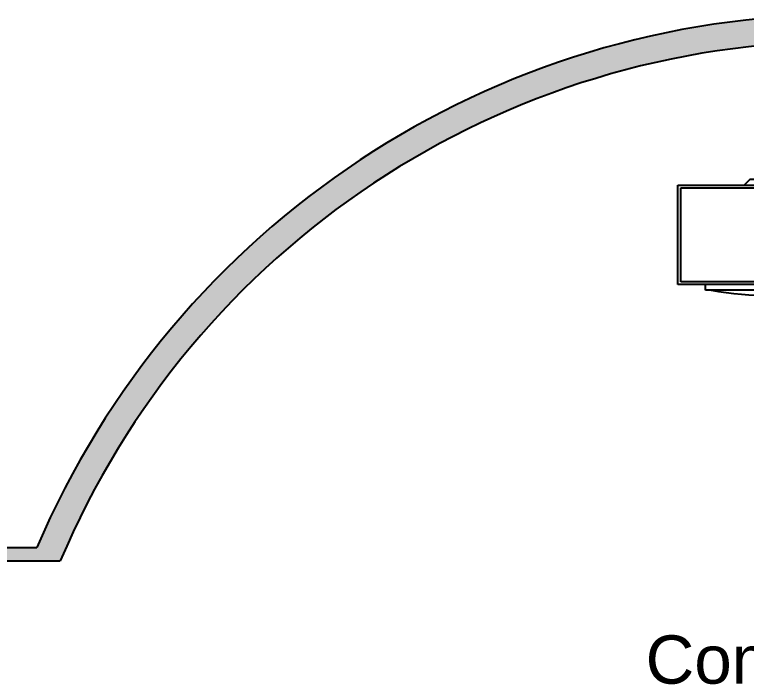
# Model space of a CAD drawing. Header units: inches. Extents: x -24938 to -15053, y -9405 to -790.
# Drawn here: x -23165 to -22564, y -3613 to -3062 of the extents above; entities that cross this region are included whole.
import ezdxf

# ---------------------------------------------------------------- set-up
doc = ezdxf.new("R2010")
doc.units = ezdxf.units.IN
doc.layers.add('dimension', color=10, linetype='Continuous')
doc.layers.add('indoors', color=245, linetype='Continuous')
doc.styles.get("Standard").update_dxf_attribs({"font": 'arial.ttf', "height": 36})

# ---------------------------------------------------------------- blocks, each defined once
blk = doc.blocks.new('Entertainment Center')
at = {"linetype": 'Continuous'}
for p, q in [((-4, 0), (-5, -1)), ((4, 0), (-4, 0)), ((5, -1), (4, 0)), ((-17, -19), (-17, -1)), ((-17, -1), (43, -1)), ((43, -1), (43, -19)), ((-16.5, -18.5), (-16.5, -1.5)), ((-16.5, -1.5), (42.5, -1.5)), ((42.5, -1.5), (42.5, -18.5)), ((42.5, -18.5), (-16.5, -18.5)), ((43, -19), (-17, -19)), ((-12, -20), (-12, -19)), ((12, -19), (12, -20)), ((15, -20), (15, -19)), ((27, -19), (27, -20)), ((28, -20), (28, -19)), ((40, -19), (40, -20)), ((12, -20), (-12, -20)), ((27, -20), (15, -20)), ((40, -20), (28, -20))]:
    blk.add_line(p, q, dxfattribs=at)
blk.add_arc((0, 40), 61, 259.6111, 280.3889, dxfattribs=at)

msp = doc.modelspace()

# ---------------------------------------------------------------- hatches: boundary and pattern name
at = {"layer": 'Defpoints'}
h = msp.add_hatch(color=256, dxfattribs=at)
h.dxf.hatch_style = 1
h.paths.add_polyline_path([(-21839.86, -3511.46), (-21789.35, -3511.46), (-21458.74, -3511.46), (-21422.47, -3511.46), (-21274.8, -3511.46), (-21274.8, -3493.83), (-21285.82, -3493.83), (-21285.82, -3500.44), (-21411.45, -3500.44), (-21411.45, -3497.13), (-21422.47, -3497.13), (-21422.47, -3500.44), (-21455.44, -3500.44), (-21458.74, -3500.44), (-21789.35, -3500.44), (-21820.59, -3500.44, 0.660479), (-23146.98, -3500.44), (-23179.14, -3500.44), (-23509.74, -3500.44), (-23513.05, -3500.44), (-23546.01, -3500.44), (-23546.01, -3497.13), (-23557.03, -3497.13), (-23557.03, -3500.44), (-23682.66, -3500.44), (-23682.66, -3493.83), (-23693.68, -3493.83), (-23693.68, -3511.46), (-23546.01, -3511.46), (-23509.74, -3511.46), (-23179.14, -3511.46), (-23127.72, -3511.46, -0.663126)])

# ---------------------------------------------------------------- linework, layer by layer
for p, q in [((-23179.14, -3500.44), (-23146.98, -3500.44)), ((-23179.14, -3511.46), (-23127.72, -3511.46))]:
    msp.add_line(p, q, dxfattribs=at)
for radius, start, end in [(721.07, 23.11216, 156.88784), (699.03, 22.90124, 157.09876)]:
    msp.add_arc((-22483.79, -3783.48), radius, start, end, dxfattribs=at)

# ---------------------------------------------------------------- block references
at = {"layer": 'indoors', "xscale": 4.537796391982294, "yscale": 4.537796391982294, "zscale": 4.537796391982294}
msp.add_blockref('Entertainment Center', (-22542.78, -3198.03), dxfattribs=at)

# ---------------------------------------------------------------- texts
at = {"layer": 'dimension', "insert": (-22646.52, -3572.65), "char_height": 39.6728, "attachment_point": 1}
msp.add_mtext_dynamic_manual_height_columns('Common Area', width=725.091, gutter_width=198.36, heights=[0], dxfattribs=at)

doc.saveas('drawing.dxf')
